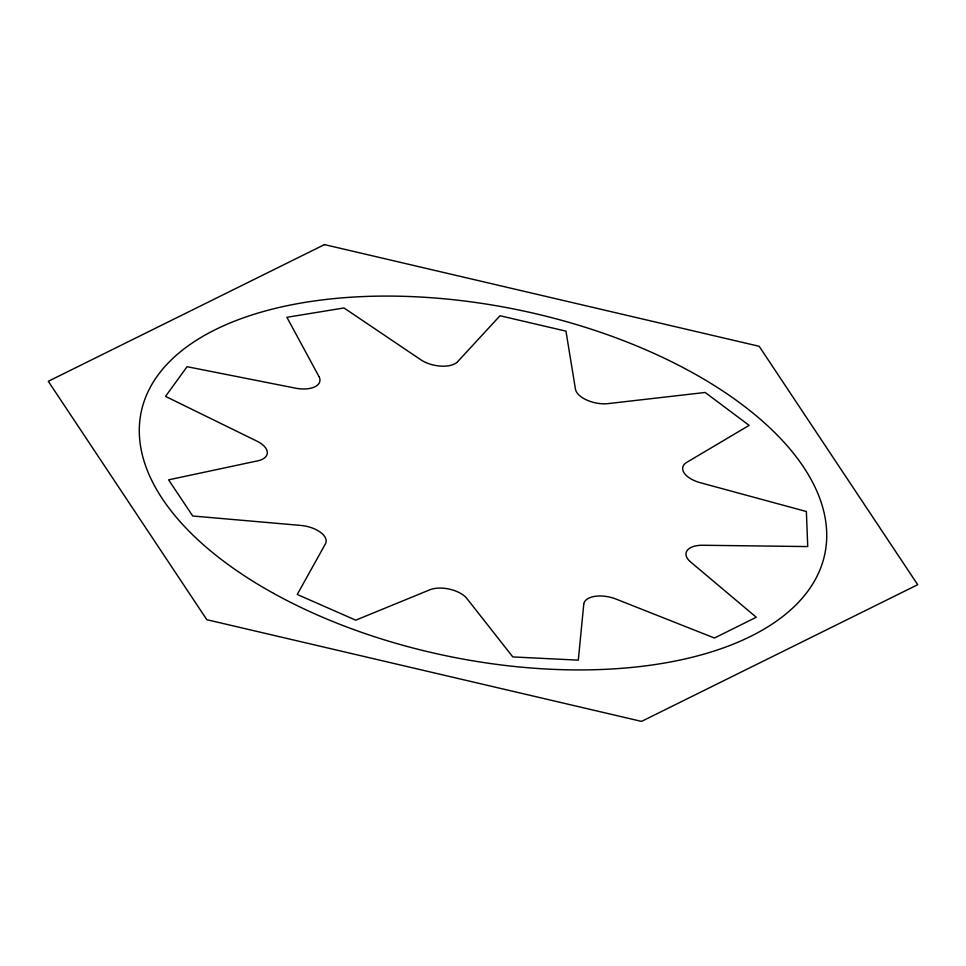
<?xml version="1.0" encoding="UTF-8"?>
<svg xmlns="http://www.w3.org/2000/svg" width="966" height="966" viewBox="0 0 966 966"><rect width="100%" height="100%" fill="white"/><g stroke="black" fill="none" stroke-linecap="round" stroke-linejoin="round"><path stroke-width="1.45" d="M583.766 604.221L578.296 660.152L512.813 656.928L466.614 598.171A22.991 11.628 11.7 0 0 430.389 589.586M457.667 361.67L500.002 315.749L565.967 331.145L575.495 389.455A22.991 11.628 11.7 0 0 607.529 403.679M429.834 589.803L355.742 620.172L297.25 594.464L325.554 543.641A22.991 11.628 11.7 0 0 301.573 525.492M608.242 403.595L705.168 392.462L749.121 425.378L686.403 462.569A22.991 11.628 11.7 0 0 699.432 482.469M300.776 525.419L192.729 516.001L168.603 479.836L258.176 460.746A22.991 11.628 11.7 0 0 257.656 441.51M700.217 482.686L806.368 511.521L807.745 546.575L702.137 545.247A22.991 11.628 11.7 0 0 690.074 561.5M256.992 441.184L165.536 396.386L187.066 366.694L295.982 388.26A22.991 11.628 11.7 0 0 319.178 376.945M690.545 561.91L756.269 617.25L714.429 638.019L615.342 598.799A22.991 11.628 11.7 0 0 583.814 603.81M318.949 376.511L286.89 317.307L343.993 307.961L421.309 360.101A22.991 11.628 11.7 0 0 457.353 362.009M324.479 244.603L48.3 381.292L206.821 619.701L641.521 721.397L917.7 584.708L759.179 346.299L324.479 244.603M273.656 593.414A349.112 176.669 11.7 0 0 823.781 558.408A349.112 176.669 11.7 0 0 351.564 297.178A349.112 176.669 11.7 0 0 273.656 593.414"/></g></svg>
